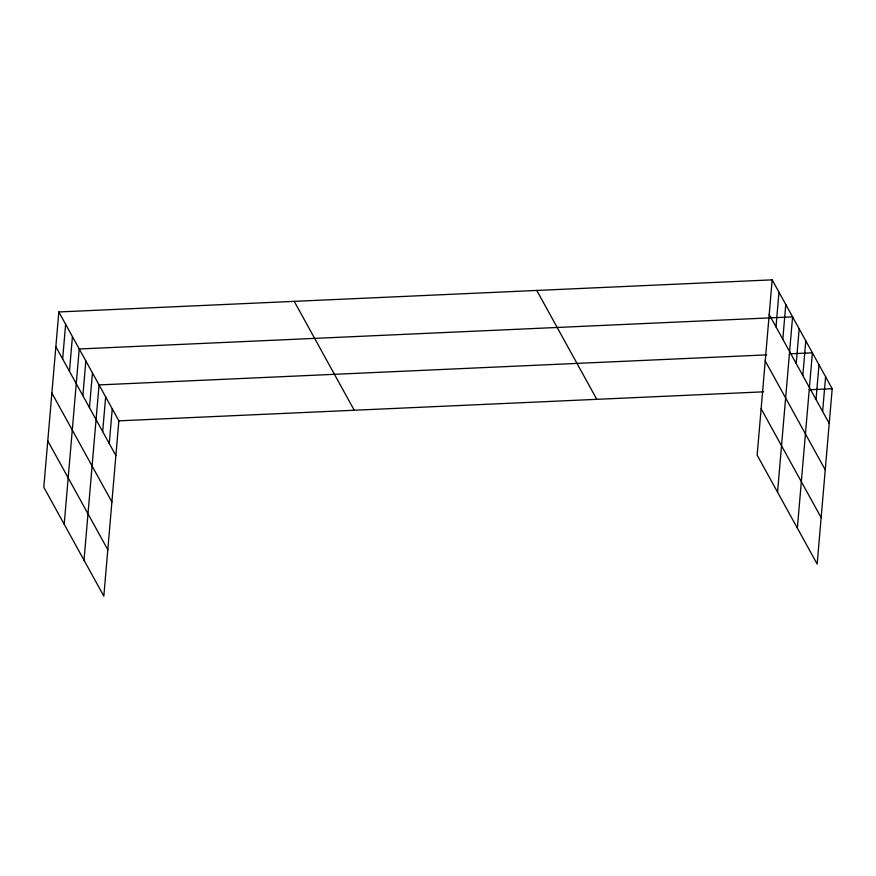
<?xml version="1.0" encoding="UTF-8"?>
<svg xmlns="http://www.w3.org/2000/svg" width="876" height="876" viewBox="0 0 876 876"><rect width="100%" height="100%" fill="white"/><g stroke="black" fill="none" stroke-linecap="round" stroke-linejoin="round"><path stroke-width="1.31" d="M58.834 311.955L43.8 487.264L103.828 596.151L118.851 420.841L58.834 311.955L772.172 279.849L832.2 388.736L817.166 564.045L757.149 455.159L772.172 279.849M62.656 358.996L65.634 324.295M69.456 371.336L72.434 336.636M64.211 524.286L79.234 348.976L792.583 316.871L777.549 492.181M82.87 395.656L85.837 360.956M89.472 407.636L92.44 372.935M84.019 560.224L99.043 384.914L766.653 354.868M102.678 431.594L105.646 396.894M109.281 443.574L112.248 408.862M776.005 326.89L778.983 292.19M782.805 339.231L785.783 304.53M796.207 363.551L799.186 328.85M802.81 375.53L805.789 340.83M797.357 528.119L812.391 352.809L790.864 353.773M816.016 399.489L818.994 364.777M822.619 411.468L825.597 376.757M118.851 420.841L763.598 391.824M809.336 389.765L832.2 388.736M769.194 314.55L829.222 423.447M765.219 360.956L825.247 469.843M761.124 408.753L821.151 517.65M536.769 290.438L596.797 399.336M294.237 301.355L354.254 410.253M55.856 346.655L115.884 455.553M51.881 393.061L111.898 501.948M47.775 440.858L107.803 549.756"/></g></svg>
